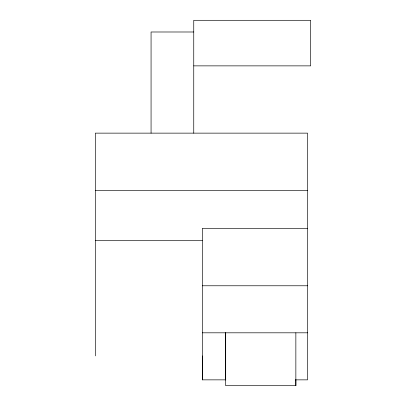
<?xml version="1.0" encoding="UTF-8"?>
<svg xmlns="http://www.w3.org/2000/svg" width="406" height="406" viewBox="0 0 406 406"><rect width="100%" height="100%" fill="white"/><g stroke="black" fill="none" stroke-linecap="round" stroke-linejoin="round"><path stroke-width="0.61" d="M151.068 133.138L151.068 31.993L193.748 31.993L193.748 133.138M193.748 31.993L193.748 20.3L310.676 20.3L310.676 65.868L193.748 65.868M225.772 379.854L202.315 379.854L202.315 355.945M225.7 379.854L225.7 332.813L225.7 385.7L295.857 385.7L295.857 379.854M95.324 190.566L307.55 190.566M307.55 228.345L202.315 228.345L202.315 379.854M95.324 240.697L202.315 240.697M202.315 285.773L307.55 285.773M202.315 332.813L307.55 332.813M295.502 379.854L307.55 379.854L307.55 133.138L95.324 133.138L95.324 355.879M295.857 332.813L295.857 385.7"/></g></svg>
